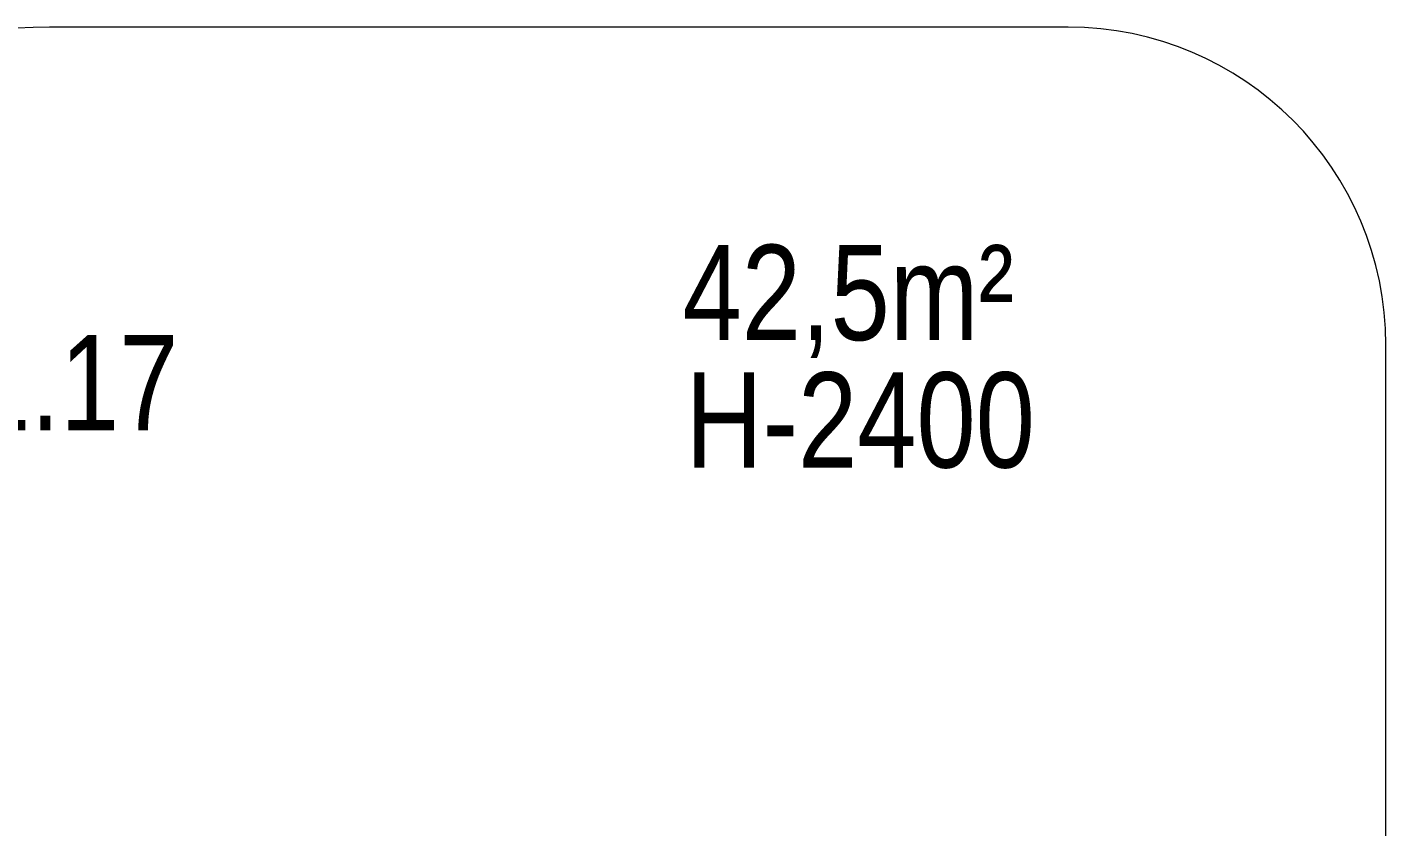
# Model space of a CAD drawing. Header units: millimetres. Extents: x -4440 to 2542, y -4302 to 3582.
# Drawn here: x -1737 to 2542, y 1064 to 3582 of the extents above; entities that cross this region are included whole.
import ezdxf

# ---------------------------------------------------------------- set-up
doc = ezdxf.new("R2010")
doc.units = ezdxf.units.MM
for name, color, linetype in [('DIKOM_АРТИКУЛ', 7, 'Continuous'), ('DIKOM_ЗОНА', 80, 'Continuous'), ('DIKOM_РАЗМЕР_ОБЪЕКТА', 7, 'Continuous')]:
    doc.layers.add(name, color=color, linetype=linetype)
doc.styles.add('style1', font='arialbd.ttf', dxfattribs={"width": 0.8})

msp = doc.modelspace()

# ---------------------------------------------------------------- linework, layer by layer
at = {"layer": 'DIKOM_ЗОНА', "color": 3, "lineweight": 15}
for p, q in [((1541.614, 3581.555), (-1666.892, 3581.555)), ((2541.614, -2618.445), (2541.614, 2581.555))]:
    msp.add_line(p, q, dxfattribs=at)
for centre, radius, start, end in [((-1666.892, 1581.555), 2000, 90, 180), ((1541.614, 2581.555), 1000, 0, 90)]:
    msp.add_arc(centre, radius, start, end, dxfattribs=at)

# ---------------------------------------------------------------- texts
at = {"layer": 'DIKOM_АРТИКУЛ', "insert": (-2667.144, 2612.25), "char_height": 300, "width": 1618.01099, "attachment_point": 1, "style": 'style1'}
msp.add_mtext('{\\fArial|b0|i0|c204|p34;КАЧ-1.17}', dxfattribs=at)
at = {"layer": 'DIKOM_РАЗМЕР_ОБЪЕКТА', "char_height": 300, "width": 2043.0649, "attachment_point": 1, "style": 'style1'}
for s, insert in [('{\\fArial|b0|i0|c204|p34;42,5m²}', (326.968, 2896.342)), ('{\\fArial|b0|i0|c204|p34;H-2400}', (336.903, 2495.097))]:
    msp.add_mtext(s, dxfattribs=dict(at, insert=insert))

doc.saveas('drawing.dxf')
